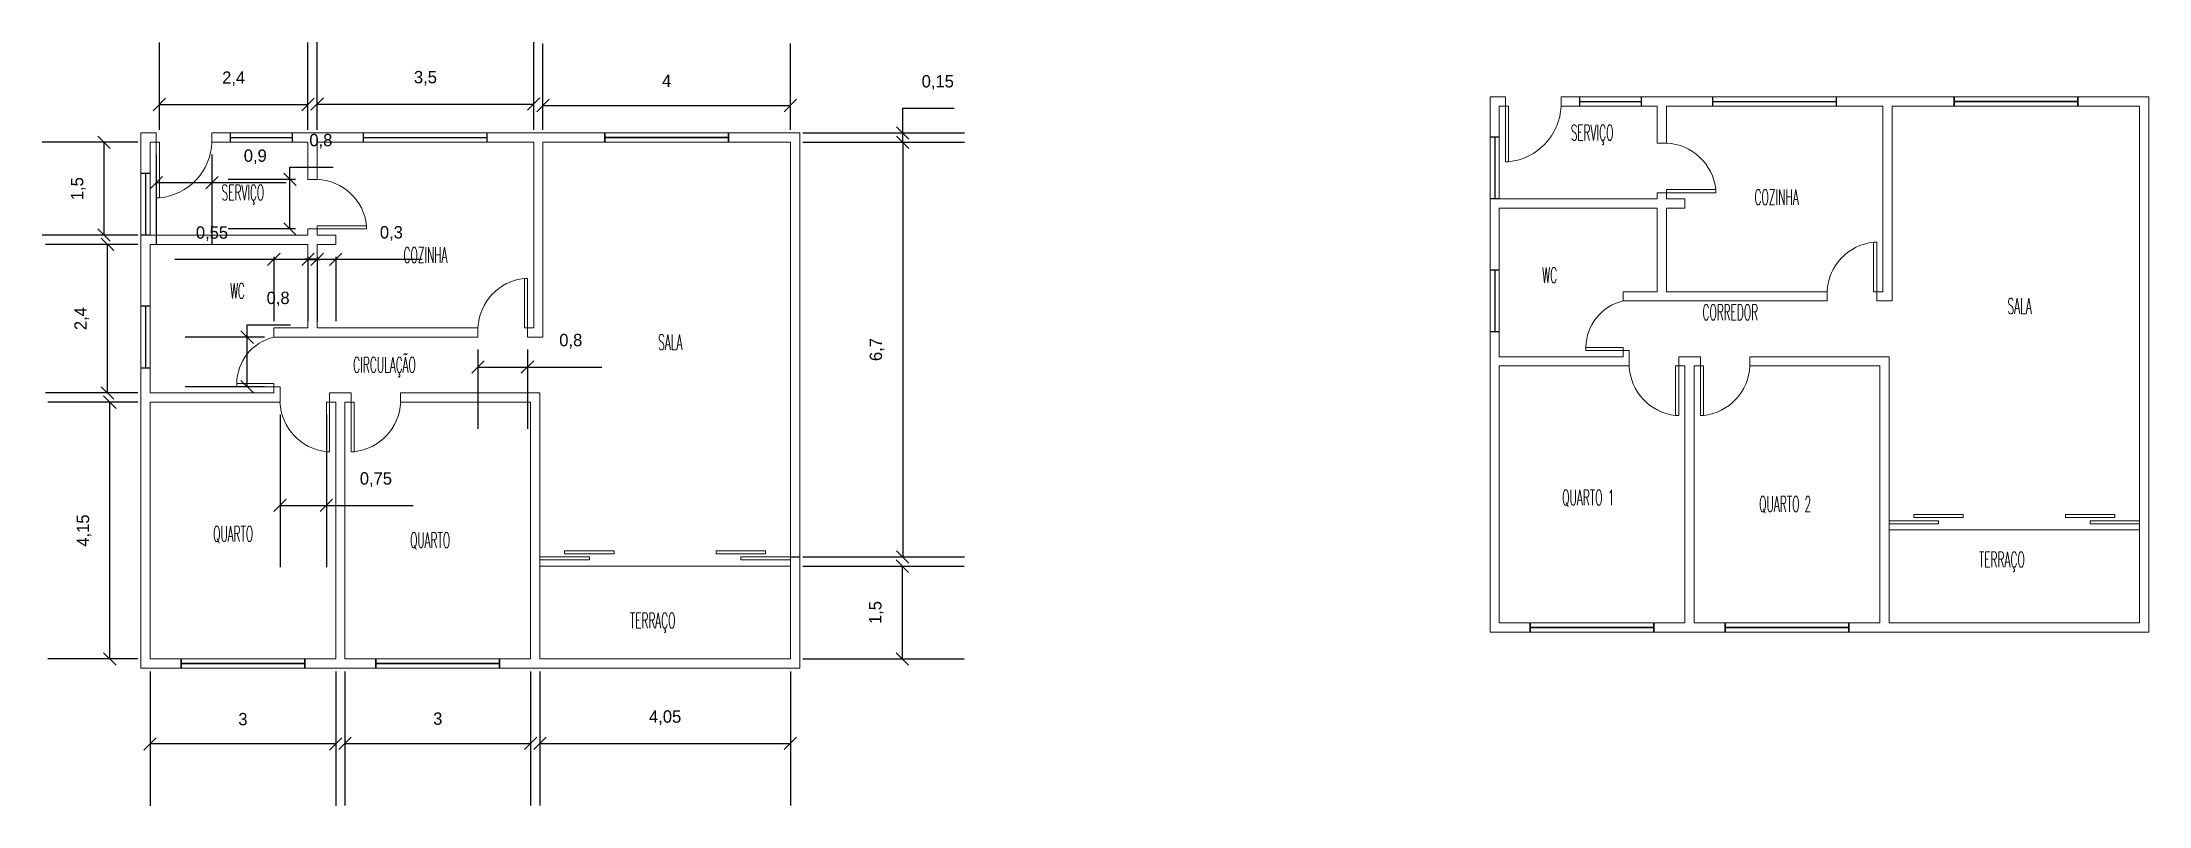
# Model space of a CAD drawing. Header units: metres. Extents: x 198.3 to 232.3, y 57.6 to 70.
import ezdxf

# ---------------------------------------------------------------- set-up
doc = ezdxf.new("R2010")
doc.units = ezdxf.units.M
doc.linetypes.add('ACAD_ISO02W100', pattern=[15, 12, -3])
doc.linetypes.add('ACAD_ISO04W100', pattern=[30, 24, -3, 0, -3])
for name, color, linetype, lineweight in [('JANELA', 250, 'Continuous', 35), ('JANELA_TRACEJADA_PRETA', 250, 'ACAD_ISO04W100', 30), ('JANELA_TRACEJADA_VERMELHA', 1, 'ACAD_ISO02W100', 25), ('PAREDE', 251, 'Continuous', 15), ('RASTRO_PORTA', 253, 'Continuous', 5)]:
    doc.layers.add(name, color=color, linetype=linetype, lineweight=lineweight)
doc.styles.add('style1', font='simplex.shx', dxfattribs={"width": 0.5, "height": 0.25})
doc.dimstyles.new('Copy of ISO-25', dxfattribs={"dimtxt": 0.2, "dimasz": 0.2, "dimexe": 1, "dimexo": 0.2, "dimgap": 0.3, "dimtad": 1, "dimtoh": 1, "dimtxsty": 'Standard', "dimblk": 'OBLIQUE', "dimcen": 0.2, "dimadec": 0, "dimazin": 0, "dimtfac": 1, "dimtmove": 0, "dimatfit": 3, "dimldrblk": 'OBLIQUE', "dimfxl": 1, "dimarcsym": 1})

# ---------------------------------------------------------------- blocks, each defined once
blk = doc.blocks.new('_Oblique')
at = {"color": 0, "linetype": 'ByBlock', "lineweight": -2}
blk.add_line((-0.5, -0.5), (0.5, 0.5), dxfattribs=at)
blk = doc.blocks.new('*D6')
at = {"color": 0, "lineweight": -2, "transparency": 16777216}
for p, q in [((212.183, 68.483), (212.183, 68.883)), ((212.183, 68.883), (213.017, 68.883)), ((210.568, 68.483), (213.183, 68.483)), ((212.183, 68.333), (212.183, 68.483)), ((210.568, 68.333), (213.183, 68.333)), ((212.183, 68.333), (212.183, 68.133))]:
    blk.add_line(p, q, dxfattribs=at)
at = {"layer": 'Defpoints', "color": 0, "transparency": 16777216}
for p in [(210.368, 68.483), (212.183, 68.483), (210.368, 68.333)]:
    blk.add_point(p, dxfattribs=at)
at = {"color": 0, "lineweight": -2, "transparency": 16777216, "xscale": 0.2, "yscale": 0.2, "zscale": 0.2}
for p, rotation in [((212.183, 68.483), 270), ((212.183, 68.333), 90)]:
    blk.add_blockref('_Oblique', p, dxfattribs=dict(at, rotation=rotation))
at = {"color": 0, "transparency": 16777216, "insert": (212.75, 69.3), "char_height": 0.2, "attachment_point": 5}
blk.add_mtext('0,15', dxfattribs=at)
blk = doc.blocks.new('*D7')
at = {"color": 0, "lineweight": -2, "transparency": 16777216}
for p, q in [((210.568, 68.333), (213.183, 68.333)), ((212.183, 68.333), (212.183, 61.633)), ((210.568, 61.633), (213.183, 61.633))]:
    blk.add_line(p, q, dxfattribs=at)
at = {"layer": 'Defpoints', "color": 0, "transparency": 16777216}
for p in [(210.368, 68.333), (210.368, 61.633), (212.183, 61.633)]:
    blk.add_point(p, dxfattribs=at)
at = {"color": 0, "lineweight": -2, "transparency": 16777216, "xscale": 0.2, "yscale": 0.2, "zscale": 0.2}
for p, rotation in [((212.183, 68.333), 90), ((212.183, 61.633), 270)]:
    blk.add_blockref('_Oblique', p, dxfattribs=dict(at, rotation=rotation))
at = {"color": 0, "transparency": 16777216, "insert": (211.767, 64.983), "char_height": 0.2, "attachment_point": 5, "rotation": 90}
blk.add_mtext('6,7', dxfattribs=at)
blk = doc.blocks.new('*D8')
at = {"color": 0, "lineweight": -2, "transparency": 16777216}
for p, q in [((210.568, 61.483), (213.175, 61.483)), ((212.175, 61.483), (212.175, 59.983)), ((210.568, 59.983), (213.175, 59.983))]:
    blk.add_line(p, q, dxfattribs=at)
at = {"layer": 'Defpoints', "color": 0, "transparency": 16777216}
for p in [(210.368, 61.483), (210.368, 59.983), (212.175, 59.983)]:
    blk.add_point(p, dxfattribs=at)
at = {"color": 0, "lineweight": -2, "transparency": 16777216, "xscale": 0.2, "yscale": 0.2, "zscale": 0.2}
for p, rotation in [((212.175, 61.483), 90), ((212.175, 59.983), 270)]:
    blk.add_blockref('_Oblique', p, dxfattribs=dict(at, rotation=rotation))
at = {"color": 0, "transparency": 16777216, "insert": (211.759, 60.733), "char_height": 0.2, "attachment_point": 5, "rotation": 90}
blk.add_mtext('1,5', dxfattribs=at)
blk = doc.blocks.new('*D9')
at = {"color": 0, "lineweight": -2, "transparency": 16777216}
for p, q in [((206.318, 59.783), (206.318, 57.618)), ((210.368, 59.783), (210.368, 57.618)), ((206.318, 58.618), (210.368, 58.618))]:
    blk.add_line(p, q, dxfattribs=at)
at = {"layer": 'Defpoints', "color": 0, "transparency": 16777216}
for p in [(206.318, 59.983), (210.368, 59.983), (210.368, 58.618)]:
    blk.add_point(p, dxfattribs=at)
at = {"color": 0, "lineweight": -2, "transparency": 16777216, "xscale": 0.2, "yscale": 0.2, "zscale": 0.2, "rotation": 180}
blk.add_blockref('_Oblique', (206.318, 58.618), dxfattribs=at)
at = {"color": 0, "lineweight": -2, "transparency": 16777216, "xscale": 0.2, "yscale": 0.2, "zscale": 0.2}
blk.add_blockref('_Oblique', (210.368, 58.618), dxfattribs=at)
at = {"color": 0, "transparency": 16777216, "insert": (208.343, 59.035), "char_height": 0.2, "attachment_point": 5}
blk.add_mtext('4,05', dxfattribs=at)
blk = doc.blocks.new('*D10')
at = {"color": 0, "lineweight": -2, "transparency": 16777216}
for p, q in [((203.168, 59.783), (203.168, 57.618)), ((206.168, 59.783), (206.168, 57.618)), ((203.168, 58.618), (206.168, 58.618))]:
    blk.add_line(p, q, dxfattribs=at)
at = {"layer": 'Defpoints', "color": 0, "transparency": 16777216}
for p in [(203.168, 59.983), (206.168, 59.983), (206.168, 58.618)]:
    blk.add_point(p, dxfattribs=at)
at = {"color": 0, "lineweight": -2, "transparency": 16777216, "xscale": 0.2, "yscale": 0.2, "zscale": 0.2, "rotation": 180}
blk.add_blockref('_Oblique', (203.168, 58.618), dxfattribs=at)
at = {"color": 0, "lineweight": -2, "transparency": 16777216, "xscale": 0.2, "yscale": 0.2, "zscale": 0.2}
blk.add_blockref('_Oblique', (206.168, 58.618), dxfattribs=at)
at = {"color": 0, "transparency": 16777216, "insert": (204.668, 59.018), "char_height": 0.2, "attachment_point": 5}
blk.add_mtext('3', dxfattribs=at)
blk = doc.blocks.new('*D11')
at = {"color": 0, "lineweight": -2, "transparency": 16777216}
for p, q in [((200.018, 59.783), (200.018, 57.61)), ((203.018, 59.783), (203.018, 57.61)), ((203.018, 58.61), (200.018, 58.61))]:
    blk.add_line(p, q, dxfattribs=at)
at = {"layer": 'Defpoints', "color": 0, "transparency": 16777216}
for p in [(200.018, 59.983), (203.018, 59.983), (200.018, 58.61)]:
    blk.add_point(p, dxfattribs=at)
at = {"color": 0, "lineweight": -2, "transparency": 16777216, "xscale": 0.2, "yscale": 0.2, "zscale": 0.2, "rotation": 180}
blk.add_blockref('_Oblique', (200.018, 58.61), dxfattribs=at)
at = {"color": 0, "lineweight": -2, "transparency": 16777216, "xscale": 0.2, "yscale": 0.2, "zscale": 0.2}
blk.add_blockref('_Oblique', (203.018, 58.61), dxfattribs=at)
at = {"color": 0, "transparency": 16777216, "insert": (201.518, 59.01), "char_height": 0.2, "attachment_point": 5}
blk.add_mtext('3', dxfattribs=at)
blk = doc.blocks.new('*D12')
at = {"color": 0, "lineweight": -2, "transparency": 16777216}
for p, q in [((199.818, 64.133), (198.367, 64.133)), ((199.367, 59.983), (199.367, 64.133)), ((199.818, 59.983), (198.367, 59.983))]:
    blk.add_line(p, q, dxfattribs=at)
at = {"layer": 'Defpoints', "color": 0, "transparency": 16777216}
for p in [(199.367, 64.133), (200.018, 64.133), (200.018, 59.983)]:
    blk.add_point(p, dxfattribs=at)
at = {"color": 0, "lineweight": -2, "transparency": 16777216, "xscale": 0.2, "yscale": 0.2, "zscale": 0.2}
for p, rotation in [((199.367, 64.133), 90), ((199.367, 59.983), 270)]:
    blk.add_blockref('_Oblique', p, dxfattribs=dict(at, rotation=rotation))
at = {"color": 0, "transparency": 16777216, "insert": (198.951, 62.058), "char_height": 0.2, "attachment_point": 5, "rotation": 90}
blk.add_mtext('4,15', dxfattribs=at)
blk = doc.blocks.new('*D13')
at = {"color": 0, "lineweight": -2, "transparency": 16777216}
for p, q in [((199.818, 66.683), (198.329, 66.683)), ((199.329, 64.283), (199.329, 66.683)), ((199.818, 64.283), (198.329, 64.283))]:
    blk.add_line(p, q, dxfattribs=at)
at = {"layer": 'Defpoints', "color": 0, "transparency": 16777216}
for p in [(199.329, 66.683), (200.018, 66.683), (200.018, 64.283)]:
    blk.add_point(p, dxfattribs=at)
at = {"color": 0, "lineweight": -2, "transparency": 16777216, "xscale": 0.2, "yscale": 0.2, "zscale": 0.2}
for p, rotation in [((199.329, 66.683), 90), ((199.329, 64.283), 270)]:
    blk.add_blockref('_Oblique', p, dxfattribs=dict(at, rotation=rotation))
at = {"color": 0, "transparency": 16777216, "insert": (198.912, 65.483), "char_height": 0.2, "attachment_point": 5, "rotation": 90}
blk.add_mtext('2,4', dxfattribs=at)
blk = doc.blocks.new('*D14')
at = {"color": 0, "lineweight": -2, "transparency": 16777216}
for p, q in [((199.818, 68.333), (198.273, 68.333)), ((199.273, 66.833), (199.273, 68.333)), ((199.818, 66.833), (198.273, 66.833))]:
    blk.add_line(p, q, dxfattribs=at)
at = {"layer": 'Defpoints', "color": 0, "transparency": 16777216}
for p in [(199.273, 68.333), (200.018, 68.333), (200.018, 66.833)]:
    blk.add_point(p, dxfattribs=at)
at = {"color": 0, "lineweight": -2, "transparency": 16777216, "xscale": 0.2, "yscale": 0.2, "zscale": 0.2}
for p, rotation in [((199.273, 68.333), 90), ((199.273, 66.833), 270)]:
    blk.add_blockref('_Oblique', p, dxfattribs=dict(at, rotation=rotation))
at = {"color": 0, "transparency": 16777216, "insert": (198.856, 67.583), "char_height": 0.2, "attachment_point": 5, "rotation": 90}
blk.add_mtext('1,5', dxfattribs=at)
blk = doc.blocks.new('*D15')
at = {"color": 0, "lineweight": -2, "transparency": 16777216}
for p, q in [((202.718, 68.533), (202.718, 69.951)), ((206.218, 68.533), (206.218, 69.951)), ((202.718, 68.951), (206.218, 68.951))]:
    blk.add_line(p, q, dxfattribs=at)
at = {"layer": 'Defpoints', "color": 0, "transparency": 16777216}
for p in [(206.218, 68.951), (202.718, 68.333), (206.218, 68.333)]:
    blk.add_point(p, dxfattribs=at)
at = {"color": 0, "lineweight": -2, "transparency": 16777216, "xscale": 0.2, "yscale": 0.2, "zscale": 0.2, "rotation": 180}
blk.add_blockref('_Oblique', (202.718, 68.951), dxfattribs=at)
at = {"color": 0, "lineweight": -2, "transparency": 16777216, "xscale": 0.2, "yscale": 0.2, "zscale": 0.2}
blk.add_blockref('_Oblique', (206.218, 68.951), dxfattribs=at)
at = {"color": 0, "transparency": 16777216, "insert": (204.468, 69.367), "char_height": 0.2, "attachment_point": 5}
blk.add_mtext('3,5', dxfattribs=at)
blk = doc.blocks.new('*D16')
at = {"color": 0, "lineweight": -2, "transparency": 16777216}
for p, q in [((206.368, 68.533), (206.368, 69.927)), ((210.368, 68.533), (210.368, 69.927)), ((206.368, 68.927), (210.368, 68.927))]:
    blk.add_line(p, q, dxfattribs=at)
at = {"layer": 'Defpoints', "color": 0, "transparency": 16777216}
for p in [(210.368, 68.927), (206.368, 68.333), (210.368, 68.333)]:
    blk.add_point(p, dxfattribs=at)
at = {"color": 0, "lineweight": -2, "transparency": 16777216, "xscale": 0.2, "yscale": 0.2, "zscale": 0.2, "rotation": 180}
blk.add_blockref('_Oblique', (206.368, 68.927), dxfattribs=at)
at = {"color": 0, "lineweight": -2, "transparency": 16777216, "xscale": 0.2, "yscale": 0.2, "zscale": 0.2}
blk.add_blockref('_Oblique', (210.368, 68.927), dxfattribs=at)
at = {"color": 0, "transparency": 16777216, "insert": (208.368, 69.327), "char_height": 0.2, "attachment_point": 5}
blk.add_mtext('4', dxfattribs=at)
blk = doc.blocks.new('*D17')
at = {"color": 0, "lineweight": -2, "transparency": 16777216}
for p, q in [((202.718, 66.443), (202.518, 66.443)), ((202.718, 66.483), (202.718, 65.443)), ((202.718, 66.443), (203.018, 66.443)), ((203.018, 66.483), (203.018, 65.443)), ((203.018, 66.443), (204.418, 66.443))]:
    blk.add_line(p, q, dxfattribs=at)
at = {"layer": 'Defpoints', "color": 0, "transparency": 16777216}
for p in [(202.718, 66.683), (203.018, 66.683), (203.018, 66.443)]:
    blk.add_point(p, dxfattribs=at)
at = {"color": 0, "lineweight": -2, "transparency": 16777216, "xscale": 0.2, "yscale": 0.2, "zscale": 0.2}
blk.add_blockref('_Oblique', (202.718, 66.443), dxfattribs=at)
at = {"color": 0, "lineweight": -2, "transparency": 16777216, "xscale": 0.2, "yscale": 0.2, "zscale": 0.2, "rotation": 180}
blk.add_blockref('_Oblique', (203.018, 66.443), dxfattribs=at)
at = {"color": 0, "transparency": 16777216, "insert": (203.918, 66.86), "char_height": 0.2, "attachment_point": 5}
blk.add_mtext('0,3', dxfattribs=at)
blk = doc.blocks.new('*D19')
at = {"color": 0, "lineweight": -2, "transparency": 16777216}
for p, q in [((202.118, 63.933), (202.118, 61.465)), ((202.868, 63.933), (202.868, 61.465)), ((202.118, 62.465), (202.868, 62.465)), ((202.868, 62.465), (204.268, 62.465))]:
    blk.add_line(p, q, dxfattribs=at)
at = {"layer": 'Defpoints', "color": 0, "transparency": 16777216}
for p in [(202.118, 64.133), (202.868, 64.133), (202.868, 62.465)]:
    blk.add_point(p, dxfattribs=at)
at = {"color": 0, "lineweight": -2, "transparency": 16777216, "xscale": 0.2, "yscale": 0.2, "zscale": 0.2, "rotation": 180}
blk.add_blockref('_Oblique', (202.118, 62.465), dxfattribs=at)
at = {"color": 0, "lineweight": -2, "transparency": 16777216, "xscale": 0.2, "yscale": 0.2, "zscale": 0.2}
blk.add_blockref('_Oblique', (202.868, 62.465), dxfattribs=at)
at = {"color": 0, "transparency": 16777216, "insert": (203.668, 62.882), "char_height": 0.2, "attachment_point": 5}
blk.add_mtext('0,75', dxfattribs=at)
blk = doc.blocks.new('*D20')
at = {"color": 0, "lineweight": -2, "transparency": 16777216}
for p, q in [((201.868, 65.183), (200.587, 65.183)), ((201.587, 65.183), (201.587, 65.383)), ((201.587, 65.383), (202.287, 65.383)), ((201.587, 64.383), (201.587, 65.183)), ((201.868, 64.383), (200.587, 64.383))]:
    blk.add_line(p, q, dxfattribs=at)
at = {"layer": 'Defpoints', "color": 0, "transparency": 16777216}
for p in [(201.587, 65.183), (202.068, 65.183), (202.068, 64.383)]:
    blk.add_point(p, dxfattribs=at)
at = {"color": 0, "lineweight": -2, "transparency": 16777216, "xscale": 0.2, "yscale": 0.2, "zscale": 0.2}
for p, rotation in [((201.587, 65.183), 90), ((201.587, 64.383), 270)]:
    blk.add_blockref('_Oblique', p, dxfattribs=dict(at, rotation=rotation))
at = {"color": 0, "transparency": 16777216, "insert": (202.087, 65.8), "char_height": 0.2, "attachment_point": 5}
blk.add_mtext('0,8', dxfattribs=at)
blk = doc.blocks.new('*D21')
at = {"color": 0, "lineweight": -2, "transparency": 16777216}
for p, q in [((205.318, 64.983), (205.318, 63.701)), ((206.118, 64.983), (206.118, 63.701)), ((205.318, 64.701), (206.118, 64.701)), ((206.118, 64.701), (207.318, 64.701))]:
    blk.add_line(p, q, dxfattribs=at)
at = {"layer": 'Defpoints', "color": 0, "transparency": 16777216}
for p in [(205.318, 65.183), (206.118, 65.183), (206.118, 64.701)]:
    blk.add_point(p, dxfattribs=at)
at = {"color": 0, "lineweight": -2, "transparency": 16777216, "xscale": 0.2, "yscale": 0.2, "zscale": 0.2, "rotation": 180}
blk.add_blockref('_Oblique', (205.318, 64.701), dxfattribs=at)
at = {"color": 0, "lineweight": -2, "transparency": 16777216, "xscale": 0.2, "yscale": 0.2, "zscale": 0.2}
blk.add_blockref('_Oblique', (206.118, 64.701), dxfattribs=at)
at = {"color": 0, "transparency": 16777216, "insert": (206.818, 65.118), "char_height": 0.2, "attachment_point": 5}
blk.add_mtext('0,8', dxfattribs=at)
blk = doc.blocks.new('*D22')
at = {"color": 0, "lineweight": -2, "transparency": 16777216}
for p, q in [((202.018, 66.44), (200.418, 66.44)), ((202.018, 66.483), (202.018, 65.44)), ((202.568, 66.44), (202.018, 66.44)), ((202.568, 66.483), (202.568, 65.44)), ((202.568, 66.44), (202.768, 66.44))]:
    blk.add_line(p, q, dxfattribs=at)
at = {"layer": 'Defpoints', "color": 0, "transparency": 16777216}
for p in [(202.018, 66.683), (202.018, 66.44), (202.568, 66.683)]:
    blk.add_point(p, dxfattribs=at)
at = {"color": 0, "lineweight": -2, "transparency": 16777216, "xscale": 0.2, "yscale": 0.2, "zscale": 0.2}
blk.add_blockref('_Oblique', (202.018, 66.44), dxfattribs=at)
at = {"color": 0, "lineweight": -2, "transparency": 16777216, "xscale": 0.2, "yscale": 0.2, "zscale": 0.2, "rotation": 180}
blk.add_blockref('_Oblique', (202.568, 66.44), dxfattribs=at)
at = {"color": 0, "transparency": 16777216, "insert": (201.018, 66.856), "char_height": 0.2, "attachment_point": 5}
blk.add_mtext('0,55', dxfattribs=at)
blk = doc.blocks.new('*D23')
at = {"color": 0, "lineweight": -2, "transparency": 16777216}
for p, q in [((202.278, 67.733), (202.278, 67.933)), ((202.278, 67.933), (202.978, 67.933)), ((202.368, 67.733), (201.278, 67.733)), ((202.278, 66.933), (202.278, 67.733)), ((202.368, 66.933), (201.278, 66.933))]:
    blk.add_line(p, q, dxfattribs=at)
at = {"layer": 'Defpoints', "color": 0, "transparency": 16777216}
for p in [(202.278, 67.733), (202.568, 67.733), (202.568, 66.933)]:
    blk.add_point(p, dxfattribs=at)
at = {"color": 0, "lineweight": -2, "transparency": 16777216, "xscale": 0.2, "yscale": 0.2, "zscale": 0.2}
for p, rotation in [((202.278, 67.733), 90), ((202.278, 66.933), 270)]:
    blk.add_blockref('_Oblique', p, dxfattribs=dict(at, rotation=rotation))
at = {"color": 0, "transparency": 16777216, "insert": (202.778, 68.35), "char_height": 0.2, "attachment_point": 5}
blk.add_mtext('0,8', dxfattribs=at)
blk = doc.blocks.new('*D24')
at = {"color": 0, "lineweight": -2, "transparency": 16777216}
for p, q in [((200.118, 68.133), (200.118, 66.682)), ((201.018, 68.133), (201.018, 66.682)), ((200.118, 67.682), (201.018, 67.682)), ((201.018, 67.682), (202.218, 67.682))]:
    blk.add_line(p, q, dxfattribs=at)
at = {"layer": 'Defpoints', "color": 0, "transparency": 16777216}
for p in [(200.118, 68.333), (201.018, 68.333), (201.018, 67.682)]:
    blk.add_point(p, dxfattribs=at)
at = {"color": 0, "lineweight": -2, "transparency": 16777216, "xscale": 0.2, "yscale": 0.2, "zscale": 0.2, "rotation": 180}
blk.add_blockref('_Oblique', (200.118, 67.682), dxfattribs=at)
at = {"color": 0, "lineweight": -2, "transparency": 16777216, "xscale": 0.2, "yscale": 0.2, "zscale": 0.2}
blk.add_blockref('_Oblique', (201.018, 67.682), dxfattribs=at)
at = {"color": 0, "transparency": 16777216, "insert": (201.718, 68.099), "char_height": 0.2, "attachment_point": 5}
blk.add_mtext('0,9', dxfattribs=at)
blk = doc.blocks.new('*D25')
at = {"color": 0, "lineweight": -2, "transparency": 16777216}
for p, q in [((200.168, 68.533), (200.168, 69.943)), ((202.568, 68.533), (202.568, 69.943)), ((200.168, 68.943), (202.568, 68.943))]:
    blk.add_line(p, q, dxfattribs=at)
at = {"layer": 'Defpoints', "color": 0, "transparency": 16777216}
for p in [(202.568, 68.943), (200.168, 68.333), (202.568, 68.333)]:
    blk.add_point(p, dxfattribs=at)
at = {"color": 0, "lineweight": -2, "transparency": 16777216, "xscale": 0.2, "yscale": 0.2, "zscale": 0.2, "rotation": 180}
blk.add_blockref('_Oblique', (200.168, 68.943), dxfattribs=at)
at = {"color": 0, "lineweight": -2, "transparency": 16777216, "xscale": 0.2, "yscale": 0.2, "zscale": 0.2}
blk.add_blockref('_Oblique', (202.568, 68.943), dxfattribs=at)
at = {"color": 0, "transparency": 16777216, "insert": (201.368, 69.359), "char_height": 0.2, "attachment_point": 5}
blk.add_mtext('2,4', dxfattribs=at)

msp = doc.modelspace()

# ---------------------------------------------------------------- linework, layer by layer
msp.add_line((210.368, 61.633), (210.518, 61.633))
at = {"layer": 'JANELA'}
for p, q in [((229.177, 68.918), (229.177, 69.068)), ((229.177, 68.993), (231.177, 68.993)), ((231.177, 69.068), (231.177, 68.918)), ((207.368, 68.333), (207.368, 68.483)), ((209.368, 68.483), (209.368, 68.333)), ((207.368, 68.408), (209.368, 68.408)), ((222.327, 60.568), (222.327, 60.418)), ((222.327, 60.493), (224.327, 60.493)), ((224.327, 60.568), (224.327, 60.418)), ((225.477, 60.418), (225.477, 60.568)), ((225.477, 60.493), (227.477, 60.493)), ((227.477, 60.418), (227.477, 60.568)), ((200.518, 59.983), (200.518, 59.833)), ((202.518, 59.983), (202.518, 59.833)), ((203.668, 59.833), (203.668, 59.983)), ((205.668, 59.833), (205.668, 59.983)), ((200.518, 59.908), (202.518, 59.908)), ((203.668, 59.908), (205.668, 59.908))]:
    msp.add_line(p, q, dxfattribs=at)
at = {"layer": 'JANELA_TRACEJADA_PRETA'}
for p, q in [((221.677, 68.418), (221.827, 68.418)), ((221.752, 68.418), (221.752, 67.418)), ((199.868, 67.833), (200.018, 67.833)), ((199.943, 67.833), (199.943, 66.833)), ((221.827, 67.418), (221.677, 67.418)), ((200.018, 66.833), (199.868, 66.833))]:
    msp.add_line(p, q, dxfattribs=at)
at = {"layer": 'JANELA_TRACEJADA_VERMELHA'}
for p, q in [((223.127, 68.918), (223.127, 69.068)), ((223.127, 68.993), (224.127, 68.993)), ((224.127, 68.918), (224.127, 69.068)), ((225.277, 68.918), (225.277, 69.068)), ((225.277, 68.993), (227.277, 68.993)), ((227.277, 68.918), (227.277, 69.068)), ((201.318, 68.333), (201.318, 68.483)), ((202.318, 68.333), (202.318, 68.483)), ((203.468, 68.333), (203.468, 68.483)), ((205.468, 68.333), (205.468, 68.483)), ((201.318, 68.408), (202.318, 68.408)), ((203.468, 68.408), (205.468, 68.408)), ((221.827, 66.268), (221.677, 66.268)), ((221.752, 66.268), (221.752, 65.268)), ((200.018, 65.683), (199.868, 65.683)), ((199.943, 65.683), (199.943, 64.683)), ((221.827, 65.268), (221.677, 65.268)), ((200.018, 64.683), (199.868, 64.683))]:
    msp.add_line(p, q, dxfattribs=at)
at = {"layer": 'PAREDE'}
for p, q in [((221.927, 69.068), (221.677, 69.068)), ((221.677, 67.418), (221.677, 69.068)), ((221.927, 68.918), (221.827, 68.918)), ((221.827, 67.418), (221.827, 68.918)), ((221.927, 68.918), (221.927, 69.068)), ((221.927, 68.918), (221.927, 68.018)), ((221.927, 68.918), (221.977, 68.918)), ((221.977, 68.918), (221.977, 68.018)), ((224.377, 69.068), (222.827, 69.068)), ((222.827, 68.918), (222.827, 69.068)), ((224.377, 68.918), (222.827, 68.918)), ((228.177, 69.068), (224.377, 69.068)), ((224.377, 68.318), (224.377, 68.918)), ((228.027, 68.918), (224.527, 68.918)), ((224.527, 68.318), (224.527, 68.918)), ((228.027, 65.918), (228.027, 68.918)), ((228.177, 69.068), (232.327, 69.068)), ((228.177, 65.768), (228.177, 68.918)), ((228.177, 68.918), (232.177, 68.918)), ((232.177, 68.918), (232.177, 60.568)), ((232.327, 69.068), (232.327, 60.418)), ((199.868, 66.833), (199.868, 68.483)), ((200.118, 68.483), (199.868, 68.483)), ((200.118, 68.333), (200.118, 68.483)), ((202.568, 68.483), (201.018, 68.483)), ((201.018, 68.333), (201.018, 68.483)), ((206.368, 68.483), (202.568, 68.483)), ((206.368, 68.483), (210.518, 68.483)), ((210.518, 68.483), (210.518, 59.833)), ((200.018, 66.833), (200.018, 68.333)), ((200.118, 68.333), (200.018, 68.333)), ((200.118, 68.333), (200.118, 67.433)), ((200.118, 68.333), (200.168, 68.333)), ((200.168, 68.333), (200.168, 67.433)), ((202.568, 68.333), (201.018, 68.333)), ((202.568, 67.733), (202.568, 68.333)), ((206.218, 68.333), (202.718, 68.333)), ((202.718, 67.733), (202.718, 68.333)), ((206.218, 65.333), (206.218, 68.333)), ((206.368, 65.183), (206.368, 68.333)), ((206.368, 68.333), (210.368, 68.333)), ((210.368, 68.333), (210.368, 59.983)), ((224.377, 68.318), (224.527, 68.318)), ((221.927, 68.018), (221.977, 68.018)), ((200.118, 67.433), (200.168, 67.433)), ((202.568, 67.733), (202.718, 67.733)), ((224.377, 67.518), (224.527, 67.518)), ((224.377, 67.518), (224.377, 67.418)), ((224.527, 67.568), (225.327, 67.568)), ((224.527, 67.518), (224.527, 67.568)), ((224.527, 67.518), (224.527, 67.418)), ((224.527, 67.518), (225.327, 67.518)), ((225.327, 67.518), (225.327, 67.568)), ((221.677, 64.868), (221.677, 67.418)), ((221.827, 67.418), (224.377, 67.418)), ((221.827, 64.868), (221.827, 67.268)), ((221.827, 67.268), (224.377, 67.268)), ((224.377, 65.918), (224.377, 67.268)), ((224.527, 67.418), (224.827, 67.418)), ((224.527, 65.918), (224.527, 67.268)), ((224.827, 67.268), (224.527, 67.268)), ((224.827, 67.418), (224.827, 67.268)), ((224.827, 67.268), (224.827, 67.268)), ((199.868, 64.283), (199.868, 66.833)), ((200.018, 66.833), (202.568, 66.833)), ((202.568, 66.933), (202.718, 66.933)), ((202.568, 66.933), (202.568, 66.833)), ((202.718, 66.983), (203.518, 66.983)), ((202.718, 66.933), (202.718, 66.983)), ((202.718, 66.933), (202.718, 66.833)), ((202.718, 66.933), (203.518, 66.933)), ((202.718, 66.833), (203.018, 66.833)), ((203.018, 66.833), (203.018, 66.683)), ((203.518, 66.933), (203.518, 66.983)), ((200.018, 64.283), (200.018, 66.683)), ((200.018, 66.683), (202.568, 66.683)), ((202.568, 65.333), (202.568, 66.683)), ((202.718, 65.333), (202.718, 66.683)), ((203.018, 66.683), (202.718, 66.683)), ((203.018, 66.683), (203.018, 66.683)), ((227.877, 65.918), (227.877, 66.718)), ((227.877, 66.718), (227.927, 66.718)), ((227.927, 65.918), (227.927, 66.718)), ((206.068, 65.333), (206.068, 66.133)), ((206.068, 66.133), (206.118, 66.133)), ((206.118, 65.333), (206.118, 66.133)), ((223.827, 65.768), (223.827, 65.918)), ((223.827, 65.918), (224.377, 65.918)), ((223.827, 65.768), (224.527, 65.768)), ((224.527, 65.918), (227.127, 65.918)), ((224.527, 65.768), (227.127, 65.768)), ((227.127, 65.768), (227.127, 65.918)), ((227.877, 65.918), (227.927, 65.918)), ((227.927, 65.918), (228.027, 65.918)), ((227.927, 65.768), (227.927, 65.918)), ((227.927, 65.768), (228.177, 65.768)), ((202.018, 65.183), (202.018, 65.333)), ((202.018, 65.333), (202.568, 65.333)), ((202.018, 65.183), (202.718, 65.183)), ((202.718, 65.333), (205.318, 65.333)), ((202.718, 65.183), (205.318, 65.183)), ((205.318, 65.183), (205.318, 65.333)), ((206.068, 65.333), (206.118, 65.333)), ((206.118, 65.183), (206.118, 65.333)), ((206.118, 65.333), (206.218, 65.333)), ((206.118, 65.183), (206.368, 65.183)), ((221.677, 60.418), (221.677, 64.868)), ((221.827, 64.868), (223.827, 64.868)), ((221.827, 60.568), (221.827, 64.718)), ((221.827, 64.718), (223.927, 64.718)), ((223.827, 65.018), (223.227, 65.018)), ((223.227, 64.968), (223.227, 65.018)), ((223.827, 64.968), (223.227, 64.968)), ((223.827, 64.968), (223.827, 65.018)), ((223.827, 64.868), (223.827, 64.968)), ((223.827, 64.968), (223.927, 64.968)), ((223.927, 64.868), (223.927, 64.968)), ((223.927, 64.868), (223.927, 64.718)), ((224.677, 64.718), (224.677, 63.918)), ((224.677, 64.718), (224.727, 64.718)), ((224.827, 64.868), (224.727, 64.868)), ((224.727, 64.718), (224.727, 64.868)), ((224.827, 64.718), (224.727, 64.718)), ((224.727, 64.718), (224.727, 63.918)), ((224.827, 64.868), (224.977, 64.868)), ((224.827, 60.568), (224.827, 64.718)), ((224.977, 64.868), (225.077, 64.868)), ((224.977, 60.568), (224.977, 64.718)), ((224.977, 64.718), (225.077, 64.718)), ((225.077, 64.718), (225.077, 64.868)), ((225.077, 64.718), (225.077, 63.918)), ((225.077, 64.718), (225.127, 64.718)), ((225.127, 64.718), (225.127, 63.918)), ((227.977, 64.868), (225.877, 64.868)), ((225.877, 64.718), (225.877, 64.868)), ((227.977, 64.718), (225.877, 64.718)), ((227.977, 64.868), (228.127, 64.868)), ((227.977, 60.568), (227.977, 64.718)), ((228.127, 60.568), (228.127, 64.868)), ((202.018, 64.433), (201.418, 64.433)), ((201.418, 64.383), (201.418, 64.433)), ((202.018, 64.383), (201.418, 64.383)), ((202.018, 64.383), (202.018, 64.433)), ((202.018, 64.283), (202.018, 64.383)), ((202.018, 64.383), (202.118, 64.383)), ((202.118, 64.283), (202.118, 64.383)), ((199.868, 59.833), (199.868, 64.283)), ((200.018, 64.283), (202.018, 64.283)), ((200.018, 59.983), (200.018, 64.133)), ((200.018, 64.133), (202.118, 64.133)), ((202.118, 64.283), (202.118, 64.133)), ((202.868, 64.133), (202.868, 63.333)), ((202.868, 64.133), (202.918, 64.133)), ((202.918, 64.133), (202.918, 64.283)), ((203.018, 64.283), (202.918, 64.283)), ((203.018, 64.133), (202.918, 64.133)), ((202.918, 64.133), (202.918, 63.333)), ((203.018, 64.283), (203.168, 64.283)), ((203.018, 59.983), (203.018, 64.133)), ((203.168, 64.283), (203.268, 64.283)), ((203.168, 59.983), (203.168, 64.133)), ((203.168, 64.133), (203.268, 64.133)), ((203.268, 64.133), (203.268, 64.283)), ((203.268, 64.133), (203.268, 63.333)), ((203.268, 64.133), (203.318, 64.133)), ((203.318, 64.133), (203.318, 63.333)), ((206.168, 64.283), (204.068, 64.283)), ((204.068, 64.133), (204.068, 64.283)), ((206.168, 64.133), (204.068, 64.133)), ((206.168, 64.283), (206.318, 64.283)), ((206.168, 59.983), (206.168, 64.133)), ((206.318, 59.983), (206.318, 64.283)), ((224.727, 63.918), (224.677, 63.918)), ((225.077, 63.918), (225.127, 63.918)), ((202.918, 63.333), (202.868, 63.333)), ((203.268, 63.333), (203.318, 63.333)), ((228.127, 62.218), (228.927, 62.218)), ((228.127, 62.168), (228.927, 62.168)), ((228.127, 62.068), (232.177, 62.068)), ((228.527, 62.268), (228.527, 62.318)), ((228.527, 62.318), (229.327, 62.318)), ((228.527, 62.268), (229.327, 62.268)), ((228.927, 62.168), (228.927, 62.218)), ((229.327, 62.268), (229.327, 62.318)), ((230.977, 62.318), (230.977, 62.268)), ((230.977, 62.318), (231.777, 62.318)), ((230.977, 62.268), (231.777, 62.268)), ((231.377, 62.218), (231.377, 62.168)), ((231.377, 62.218), (232.177, 62.218)), ((231.377, 62.168), (232.177, 62.168)), ((231.777, 62.318), (231.777, 62.268)), ((206.718, 61.683), (206.718, 61.733)), ((206.718, 61.733), (207.518, 61.733)), ((206.718, 61.683), (207.518, 61.683)), ((207.518, 61.683), (207.518, 61.733)), ((209.168, 61.733), (209.168, 61.683)), ((209.168, 61.733), (209.968, 61.733)), ((209.168, 61.683), (209.968, 61.683)), ((209.968, 61.733), (209.968, 61.683)), ((206.318, 61.633), (207.118, 61.633)), ((206.318, 61.583), (207.118, 61.583)), ((206.318, 61.483), (210.368, 61.483)), ((207.118, 61.583), (207.118, 61.633)), ((209.568, 61.633), (209.568, 61.583)), ((209.568, 61.633), (210.368, 61.633)), ((209.568, 61.583), (210.368, 61.583)), ((221.677, 60.418), (224.977, 60.418)), ((221.827, 60.568), (224.827, 60.568)), ((224.977, 60.568), (227.977, 60.568)), ((224.977, 60.418), (228.127, 60.418)), ((228.127, 60.568), (232.177, 60.568)), ((228.127, 60.418), (232.327, 60.418)), ((200.018, 59.983), (203.018, 59.983)), ((203.168, 59.983), (206.168, 59.983)), ((206.318, 59.983), (210.368, 59.983)), ((199.868, 59.833), (203.168, 59.833)), ((203.168, 59.833), (206.318, 59.833)), ((206.318, 59.833), (210.518, 59.833))]:
    msp.add_line(p, q, dxfattribs=at)
at = {"layer": 'RASTRO_PORTA'}
for centre, radius, start, end in [((221.885, 68.956), 0.942, 275.5548, 357.7183), ((200.076, 68.371), 0.942, 275.5548, 357.7183), ((224.489, 67.477), 0.843, 6.2463, 87.4489), ((202.68, 66.892), 0.843, 6.2463, 87.4489), ((227.968, 65.881), 0.843, 96.2463, 177.4489), ((206.159, 65.296), 0.843, 96.2463, 177.4489), ((224.002, 65.013), 0.775, 103.05, 179.6304), ((202.193, 64.428), 0.775, 103.05, 179.6304), ((224.768, 64.756), 0.843, 182.5511, 263.7537), ((225.035, 64.756), 0.843, 276.2463, 357.4489), ((202.959, 64.171), 0.843, 182.5511, 263.7537), ((203.226, 64.171), 0.843, 276.2463, 357.4489)]:
    msp.add_arc(centre, radius, start, end, dxfattribs=at)

# ---------------------------------------------------------------- texts
at = {"char_height": 0.25, "attachment_point": 1, "style": 'style1'}
for s, width, insert in [('SERVIÇO', 0.62934, (222.981, 68.614)), ('SERVIÇO', 0.62934, (201.172, 67.646)), ('COZINHA', 0.7855, (225.954, 67.572)), ('COZINHA', 0.7855, (204.114, 66.635)), ('WC', 0.45922, (222.52, 66.31)), ('WC', 0.45922, (201.31, 66.056)), ('SALA', 0.89818, (230.042, 65.811)), ('CORREDOR', 0.76577, (225.111, 65.71)), ('SALA', 0.89818, (208.233, 65.226)), ('CIRCULAÇÃO', 0.76577, (203.302, 64.861)), ('QUARTO 1', 0.93974, (222.845, 62.716)), ('QUARTO 2', 1.23511, (226.029, 62.612)), ('QUARTO', 0.31263, (201.036, 62.131)), ('QUARTO', 0.76212, (204.22, 62.027)), ('TERRAÇO', 0.48109, (229.581, 61.714)), ('TERRAÇO', 0.48109, (207.772, 60.731))]:
    msp.add_mtext_dynamic_manual_height_columns(s, width=width, gutter_width=1.25, heights=[0], dxfattribs=dict(at, insert=insert))

# ---------------------------------------------------------------- dimensions: what is measured, and where the dimension line sits
for base, p1, p2, picture, middle in [((202.568, 68.943), (200.168, 68.333), (202.568, 68.333), '*D25', (201.368, 69.359)), ((206.218, 68.951), (202.718, 68.333), (206.218, 68.333), '*D15', (204.468, 69.367)), ((210.368, 68.927), (206.368, 68.333), (210.368, 68.333), '*D16', (208.368, 69.327)), ((201.018, 67.682), (200.118, 68.333), (201.018, 68.333), '*D24', (201.718, 68.099)), ((202.018, 66.44), (202.568, 66.683), (202.018, 66.683), '*D22', (201.018, 66.856)), ((203.018, 66.443), (202.718, 66.683), (203.018, 66.683), '*D17', (203.918, 66.86)), ((206.118, 64.701), (205.318, 65.183), (206.118, 65.183), '*D21', (206.818, 65.118)), ((202.868, 62.465), (202.118, 64.133), (202.868, 64.133), '*D19', (203.668, 62.882)), ((200.018, 58.61), (203.018, 59.983), (200.018, 59.983), '*D11', (201.518, 59.01)), ((206.168, 58.618), (203.168, 59.983), (206.168, 59.983), '*D10', (204.668, 59.018)), ((210.368, 58.618), (206.318, 59.983), (210.368, 59.983), '*D9', (208.343, 59.035))]:
    dim = msp.add_linear_dim(base=base, p1=p1, p2=p2, dimstyle='Copy of ISO-25')
    dim.commit()
    dim.dimension.update_dxf_attribs({"geometry": picture, "text_midpoint": middle})
for base, p1, p2, picture, middle in [((212.183, 68.483), (210.368, 68.333), (210.368, 68.483), '*D6', (212.75, 69.3)), ((202.278, 67.733), (202.568, 66.933), (202.568, 67.733), '*D23', (202.778, 68.35)), ((199.273, 68.333), (200.018, 66.833), (200.018, 68.333), '*D14', (198.856, 67.583)), ((212.183, 61.633), (210.368, 68.333), (210.368, 61.633), '*D7', (211.767, 64.983)), ((199.329, 66.683), (200.018, 64.283), (200.018, 66.683), '*D13', (198.912, 65.483)), ((201.587, 65.183), (202.068, 64.383), (202.068, 65.183), '*D20', (202.087, 65.8)), ((199.367, 64.133), (200.018, 59.983), (200.018, 64.133), '*D12', (198.951, 62.058)), ((212.175, 59.983), (210.368, 61.483), (210.368, 59.983), '*D8', (211.759, 60.733))]:
    dim = msp.add_linear_dim(base=base, p1=p1, p2=p2, angle=90, dimstyle='Copy of ISO-25')
    dim.commit()
    dim.dimension.update_dxf_attribs({"geometry": picture, "text_midpoint": middle})

doc.saveas('drawing.dxf')
